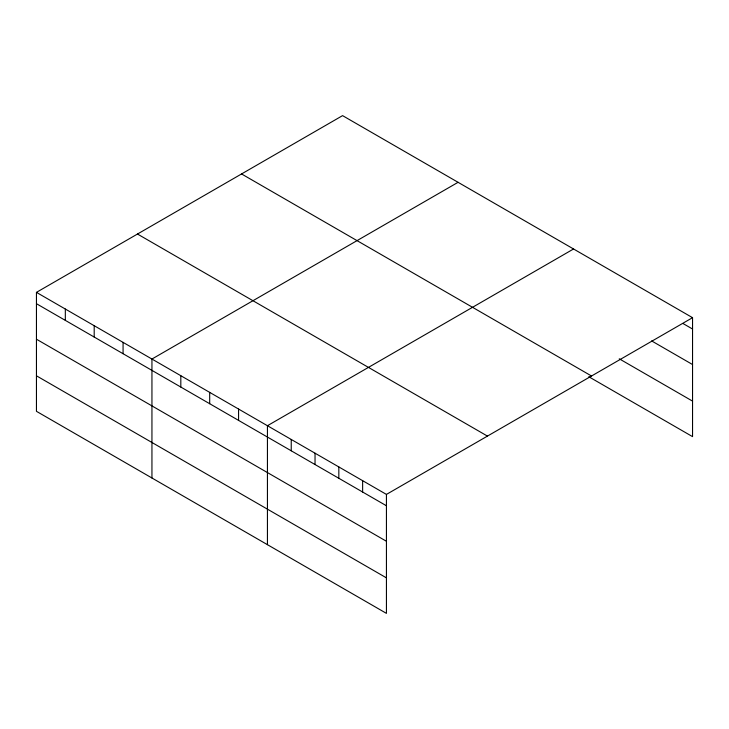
<?xml version="1.0" encoding="UTF-8"?>
<svg xmlns="http://www.w3.org/2000/svg" width="729" height="729" viewBox="0 0 729 729"><rect width="100%" height="100%" fill="white"/><g stroke="black" fill="none" stroke-linecap="round" stroke-linejoin="round"><path stroke-width="1.09" d="M386.434 541.273L386.434 494.417L36.45 292.365L36.45 411.32L386.434 613.371L386.434 541.273L36.45 339.213M588.786 376.729L692.55 436.635L692.55 317.68L342.566 115.629L36.45 292.365M458.067 182.305L151.942 359.042L151.942 477.996M573.559 248.981L267.434 425.718L267.434 544.672M386.434 494.417L692.55 317.68M683.027 323.53L692.55 329.025M651.617 340.908L692.55 364.536M619.249 358.805L692.55 401.123M241.554 173.949L591.529 376.009M137.471 234.036L487.446 436.097M36.45 303.701L386.434 505.762M36.45 375.809L386.434 577.86M362.632 480.684L362.632 492.02M338.83 466.943L338.83 478.288M315.037 453.201L315.037 464.546M291.236 439.459L291.236 450.804M238.565 409.051L238.565 420.396M209.688 392.384L209.688 403.72M180.819 375.708L180.819 387.053M123.073 342.375L123.073 353.711M94.196 325.699L94.196 337.044M65.328 309.032L65.328 320.377"/></g></svg>
